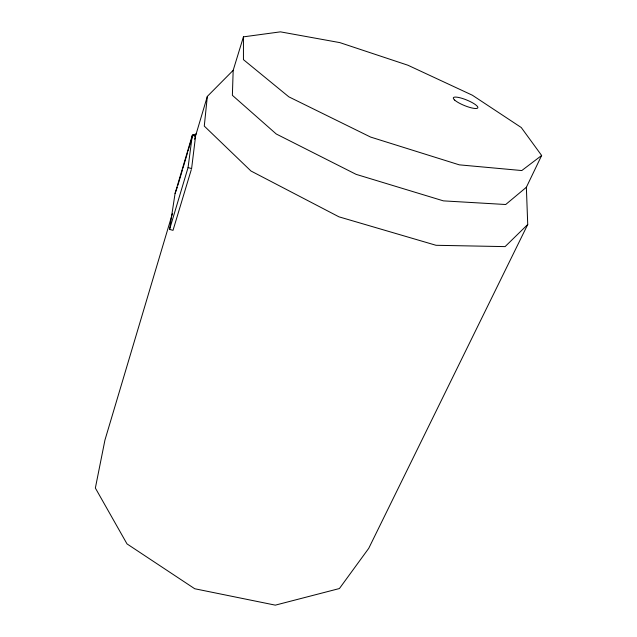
<?xml version="1.0" encoding="UTF-8"?>
<svg xmlns="http://www.w3.org/2000/svg" width="637" height="637" viewBox="0 0 637 637"><rect width="100%" height="100%" fill="white"/><g stroke="black" fill="none" stroke-linecap="round" stroke-linejoin="round"><path stroke-width="0.96" d="M233.174 70.341L232.378 95.311L276.251 133.993L356.115 174.355L443.416 200.87L505.706 204.509L526.361 187.278L541.641 155.484L521.265 127.527L472.359 95.216L407.879 65.213L339.847 42.615L280.423 31.85L243.445 36.858L233.174 70.341L207.336 96.394L194.572 139.232M207.336 96.394L204.278 126.086L250.962 171.003L338.948 216.827L436.042 245.293L505.093 246.615L527.731 224.495L526.361 187.278M188.019 151.041L192.82 134.837L195.567 136.262L191.602 168.598L188.066 167.563L192.31 135.283L196.586 133.762M191.315 169.553L173.017 230.347L169.577 229.392L175.071 193.481L192.31 135.283L195.567 136.262M177.293 187.246L175.071 193.481M177.858 185.335L182.373 170.095M182.938 168.192L187.453 152.944M172.444 213.499L104.938 440.079L95.359 488.038L127.01 543.902L194.739 588.747L275.327 605.15L339.417 588.54L368.735 548.338L527.731 224.495M169.577 229.392L188.066 167.563M541.641 155.484L521.799 170.549L459.269 164.84L370.591 137.066L288.848 96.848L243.445 59.647L243.445 36.858M454.691 100.097A13.226 2.994 22.2 0 0 475.974 108.497A13.226 2.994 22.2 0 0 466.085 99.762A13.226 2.994 22.2 0 0 454.691 100.097"/></g></svg>
